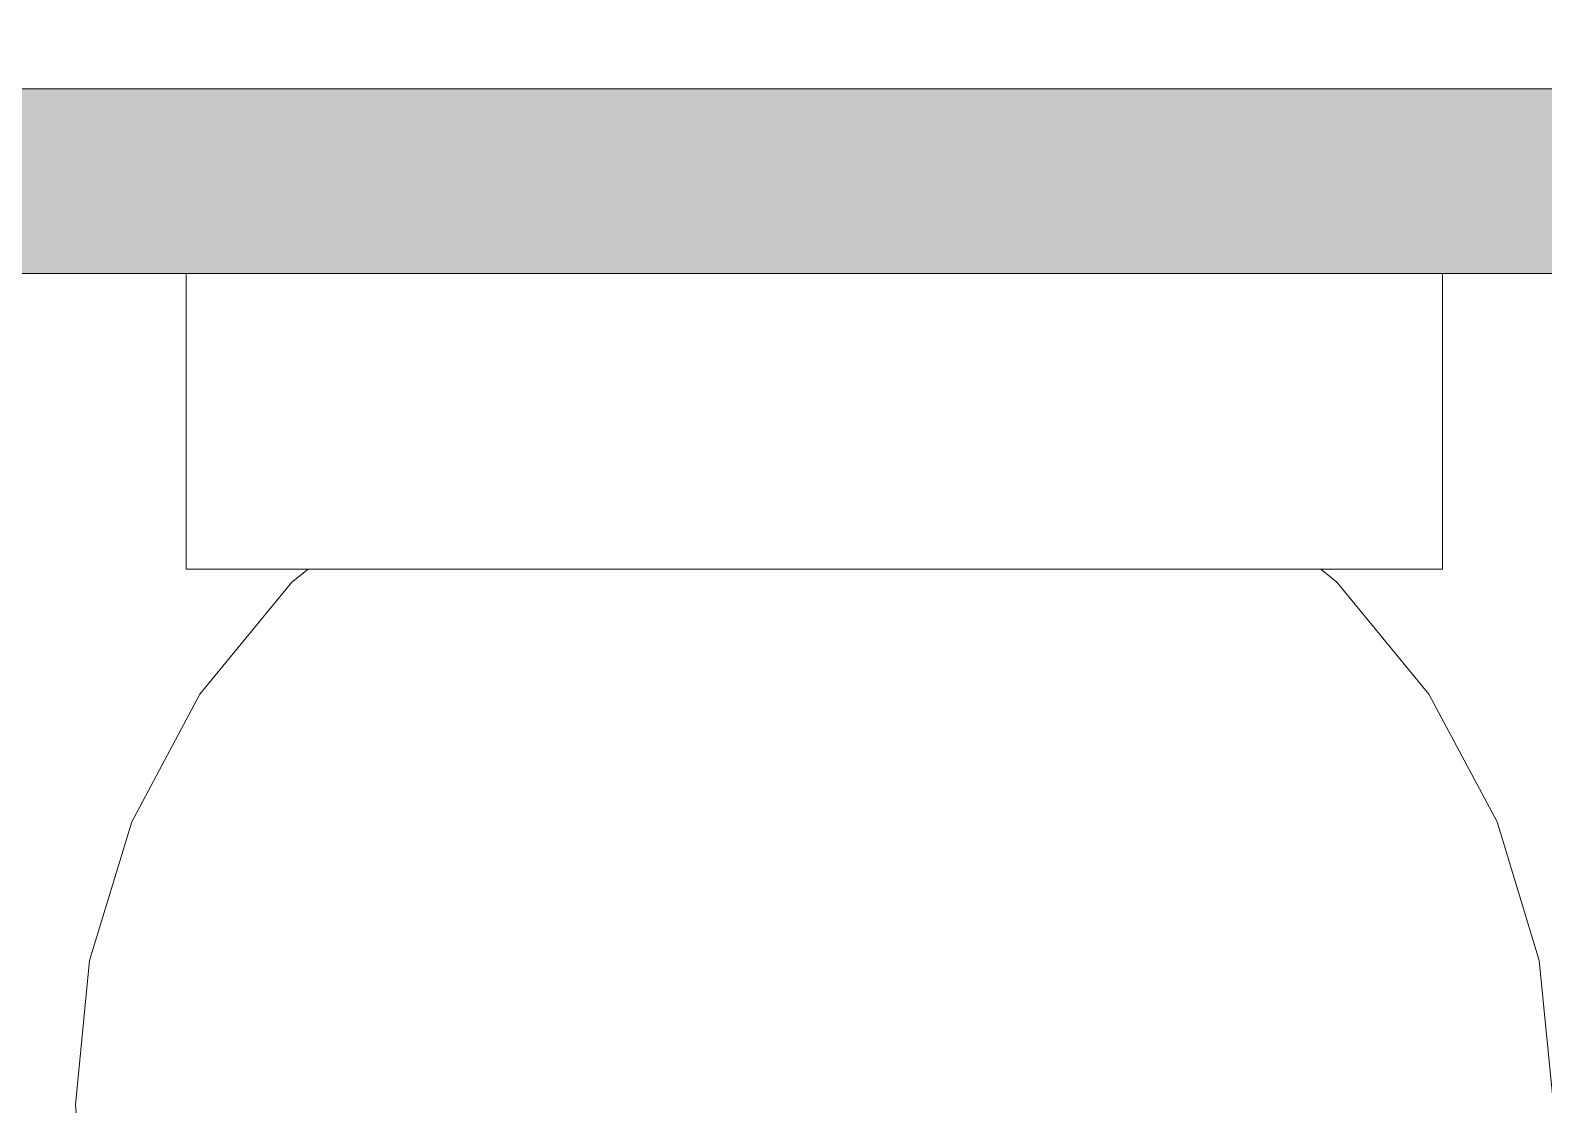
# Model space of a CAD drawing. Header units: metres. Extents: x 48 to 635, y -15 to 39.
# Drawn here: x 492.6111 to 492.8159, y -11.9938 to -11.8484 of the extents above; entities that cross this region are included whole.
import ezdxf

# ---------------------------------------------------------------- set-up
doc = ezdxf.new("R2010")
doc.units = ezdxf.units.M
doc.header["$MEASUREMENT"] = 0
doc.linetypes.add('Wipeout_Contour', pattern=[1, 0, -1])
for name, color, linetype in [('Interior - Lamp', 7, 'Continuous'), ('Site & Landscape - Terrain', 7, 'Continuous'), ('Structural - Bearing', 7, 'Continuous')]:
    doc.layers.add(name, color=color, linetype=linetype)

msp = doc.modelspace()

# ---------------------------------------------------------------- wipeouts: each hides what was drawn before it
at = {"color": 254, "linetype": 'Wipeout_Contour', "lineweight": 0, "ltscale": 1971.814503}
msp.add_wipeout([(491.85728, -11.07888), (491.85728, -11.85627), (493.78228, -11.85627), (493.78228, -11.07888)], dxfattribs=at).dxf.layer = 'Structural - Bearing'
at = {"color": 254, "linetype": 'Wipeout_Contour', "lineweight": 0, "ltscale": 19717.710675}
msp.add_wipeout([(492.63226, -11.88127), (491.85728, -11.88127), (491.85728, -14.60127), (492.03728, -14.60127), (492.03728, -12.31127), (493.03728, -12.31127), (493.03728, -14.60127), (493.53972, -14.60127), (493.85728, -14.56592), (493.85728, -11.88127), (492.80226, -11.88127), (492.80226, -11.92127), (492.78579, -11.92127), (492.78797, -11.92306), (492.80041, -11.93821), (492.80965, -11.9555), (492.81534, -11.97426), (492.81726, -11.99377), (492.81534, -12.01328), (492.80965, -12.03203), (492.80041, -12.04932), (492.78797, -12.06448), (492.77282, -12.07691), (492.75553, -12.08615), (492.73677, -12.09184), (492.71726, -12.09377), (492.69775, -12.09184), (492.67899, -12.08615), (492.6617, -12.07691), (492.64655, -12.06448), (492.63411, -12.04932), (492.62487, -12.03203), (492.61918, -12.01328), (492.61726, -11.99377), (492.61918, -11.97426), (492.62487, -11.9555), (492.63411, -11.93821), (492.64655, -11.92306), (492.64873, -11.92127), (492.63226, -11.92127)], dxfattribs=at).dxf.layer = 'Structural - Bearing'

# ---------------------------------------------------------------- next in the draw order: wipeouts: each hides what was drawn before it
at = {"color": 254, "linetype": 'Wipeout_Contour', "lineweight": 0, "ltscale": 1971.108278}
msp.add_wipeout([(492.63389, -11.88127), (492.63226, -11.88127), (492.63226, -11.92127), (492.63389, -11.92127)], dxfattribs=at).dxf.layer = 'Interior - Lamp'
at = {"color": 254, "linetype": 'Wipeout_Contour', "lineweight": 0, "ltscale": 1971.411759}
msp.add_wipeout([(492.70068, -11.88127), (492.70068, -11.92127), (492.71726, -11.92127), (492.71726, -11.88127)], dxfattribs=at).dxf.layer = 'Interior - Lamp'
at = {"color": 254, "linetype": 'Wipeout_Contour', "lineweight": 0, "ltscale": 1971.050973}
msp.add_wipeout([(492.61726, -11.99377), (492.61918, -11.99377), (492.62107, -11.97426), (492.61918, -11.97426)], dxfattribs=at).dxf.layer = 'Interior - Lamp'
at = {"color": 254, "linetype": 'Wipeout_Contour', "lineweight": 0, "ltscale": 1971.395091}
msp.add_wipeout([(492.71726, -11.97426), (492.69813, -11.97426), (492.69775, -11.99377), (492.71726, -11.99377)], dxfattribs=at).dxf.layer = 'Interior - Lamp'

# ---------------------------------------------------------------- next in the draw order: linework, layer by layer
at = {"layer": 'Interior - Lamp', "color": 2, "linetype": 'Continuous', "lineweight": 13, "true_color": 0xffeb28}
msp.add_line((492.63226, -11.88127), (492.63226, -11.92127), dxfattribs=at)

# ---------------------------------------------------------------- next in the draw order: wipeouts: each hides what was drawn before it
at = {"color": 254, "linetype": 'Wipeout_Contour', "lineweight": 0, "ltscale": 1971.121215}
msp.add_wipeout([(492.63389, -11.92127), (492.63873, -11.92127), (492.63873, -11.88127), (492.63389, -11.88127)], dxfattribs=at).dxf.layer = 'Interior - Lamp'
at = {"color": 254, "linetype": 'Wipeout_Contour', "lineweight": 0, "ltscale": 1971.47807}
msp.add_wipeout([(492.71726, -11.88127), (492.71726, -11.92127), (492.73384, -11.92127), (492.73384, -11.88127)], dxfattribs=at).dxf.layer = 'Interior - Lamp'
at = {"color": 254, "linetype": 'Wipeout_Contour', "lineweight": 0, "ltscale": 1971.061116}
msp.add_wipeout([(492.62107, -11.97426), (492.61918, -11.99377), (492.62487, -11.99377), (492.62665, -11.97426)], dxfattribs=at).dxf.layer = 'Interior - Lamp'
at = {"color": 254, "linetype": 'Wipeout_Contour', "lineweight": 0, "ltscale": 1971.510774}
msp.add_wipeout([(492.7364, -11.97426), (492.71726, -11.97426), (492.71726, -11.99377), (492.73677, -11.99377)], dxfattribs=at).dxf.layer = 'Interior - Lamp'

# ---------------------------------------------------------------- next in the draw order: linework, layer by layer
at = {"layer": 'Interior - Lamp', "color": 2, "linetype": 'Continuous', "lineweight": 13, "true_color": 0xffeb28}
for p, q in [((492.63226, -11.92127), (492.63389, -11.92127)), ((492.61918, -12.01328), (492.61726, -11.99377))]:
    msp.add_line(p, q, dxfattribs=at)

# ---------------------------------------------------------------- next in the draw order: wipeouts: each hides what was drawn before it
at = {"color": 254, "linetype": 'Wipeout_Contour', "lineweight": 0, "ltscale": 1971.146592}
msp.add_wipeout([(492.63873, -11.88127), (492.63873, -11.92127), (492.64659, -11.92127), (492.64659, -11.88127)], dxfattribs=at).dxf.layer = 'Interior - Lamp'
at = {"color": 254, "linetype": 'Wipeout_Contour', "lineweight": 0, "ltscale": 1971.543107}
msp.add_wipeout([(492.73384, -11.88127), (492.73384, -11.92127), (492.74979, -11.92127), (492.74979, -11.88127)], dxfattribs=at).dxf.layer = 'Interior - Lamp'
at = {"color": 254, "linetype": 'Wipeout_Contour', "lineweight": 0, "ltscale": 1971.088952}
msp.add_wipeout([(492.62665, -11.97426), (492.62487, -11.99377), (492.63411, -11.99377), (492.63571, -11.97426)], dxfattribs=at).dxf.layer = 'Interior - Lamp'
at = {"color": 254, "linetype": 'Wipeout_Contour', "lineweight": 0, "ltscale": 1971.586177}
msp.add_wipeout([(492.75479, -11.97426), (492.7364, -11.97426), (492.73677, -11.99377), (492.75553, -11.99377)], dxfattribs=at).dxf.layer = 'Interior - Lamp'

# ---------------------------------------------------------------- next in the draw order: linework, layer by layer
at = {"layer": 'Interior - Lamp', "color": 2, "linetype": 'Continuous', "lineweight": 13, "true_color": 0xffeb28}
msp.add_line((492.63389, -11.92127), (492.63873, -11.92127), dxfattribs=at)

# ---------------------------------------------------------------- next in the draw order: wipeouts: each hides what was drawn before it
at = {"color": 254, "linetype": 'Wipeout_Contour', "lineweight": 0, "ltscale": 1971.183432}
msp.add_wipeout([(492.64659, -11.92127), (492.65716, -11.92127), (492.65716, -11.88127), (492.64659, -11.88127)], dxfattribs=at).dxf.layer = 'Interior - Lamp'
at = {"color": 254, "linetype": 'Wipeout_Contour', "lineweight": 0, "ltscale": 1971.604371}
msp.add_wipeout([(492.74979, -11.92127), (492.76448, -11.92127), (492.76448, -11.88127), (492.74979, -11.88127)], dxfattribs=at).dxf.layer = 'Interior - Lamp'
at = {"color": 254, "linetype": 'Wipeout_Contour', "lineweight": 0, "ltscale": 1971.05923}
msp.add_wipeout([(492.62487, -11.9555), (492.61918, -11.97426), (492.62107, -11.97426), (492.62665, -11.9555)], dxfattribs=at).dxf.layer = 'Interior - Lamp'
at = {"color": 254, "linetype": 'Wipeout_Contour', "lineweight": 0, "ltscale": 1971.130941}
msp.add_wipeout([(492.64791, -11.97426), (492.63571, -11.97426), (492.63411, -11.99377), (492.64655, -11.99377)], dxfattribs=at).dxf.layer = 'Interior - Lamp'
at = {"color": 254, "linetype": 'Wipeout_Contour', "lineweight": 0, "ltscale": 1971.657153}
msp.add_wipeout([(492.77175, -11.97426), (492.75479, -11.97426), (492.75553, -11.99377), (492.77282, -11.99377)], dxfattribs=at).dxf.layer = 'Interior - Lamp'

# ---------------------------------------------------------------- next in the draw order: linework, layer by layer
at = {"layer": 'Interior - Lamp', "color": 2, "linetype": 'Continuous', "lineweight": 13, "true_color": 0xffeb28}
msp.add_line((492.61726, -11.99377), (492.61918, -11.97426), dxfattribs=at)

# ---------------------------------------------------------------- next in the draw order: wipeouts: each hides what was drawn before it
at = {"color": 254, "linetype": 'Wipeout_Contour', "lineweight": 0, "ltscale": 1971.230322}
msp.add_wipeout([(492.65716, -11.88127), (492.65716, -11.92127), (492.67004, -11.92127), (492.67004, -11.88127)], dxfattribs=at).dxf.layer = 'Interior - Lamp'
at = {"color": 254, "linetype": 'Wipeout_Contour', "lineweight": 0, "ltscale": 1971.659507}
msp.add_wipeout([(492.76448, -11.88127), (492.76448, -11.92127), (492.77737, -11.92127), (492.77737, -11.88127)], dxfattribs=at).dxf.layer = 'Interior - Lamp'
at = {"color": 254, "linetype": 'Wipeout_Contour', "lineweight": 0, "ltscale": 1971.058511}
msp.add_wipeout([(492.62107, -11.97426), (492.62665, -11.97426), (492.63191, -11.9555), (492.62665, -11.9555)], dxfattribs=at).dxf.layer = 'Interior - Lamp'
at = {"color": 254, "linetype": 'Wipeout_Contour', "lineweight": 0, "ltscale": 1971.184949}
msp.add_wipeout([(492.64791, -11.97426), (492.64655, -11.99377), (492.6617, -11.99377), (492.66277, -11.97426)], dxfattribs=at).dxf.layer = 'Interior - Lamp'
at = {"color": 254, "linetype": 'Wipeout_Contour', "lineweight": 0, "ltscale": 1971.720916}
msp.add_wipeout([(492.77175, -11.97426), (492.77282, -11.99377), (492.78797, -11.99377), (492.78661, -11.97426)], dxfattribs=at).dxf.layer = 'Interior - Lamp'

# ---------------------------------------------------------------- next in the draw order: wipeouts: each hides what was drawn before it
at = {"color": 254, "linetype": 'Wipeout_Contour', "lineweight": 0, "ltscale": 1971.285458}
msp.add_wipeout([(492.68473, -11.88127), (492.67004, -11.88127), (492.67004, -11.92127), (492.68473, -11.92127)], dxfattribs=at).dxf.layer = 'Interior - Lamp'
at = {"color": 254, "linetype": 'Wipeout_Contour', "lineweight": 0, "ltscale": 1971.706396}
msp.add_wipeout([(492.77737, -11.92127), (492.78794, -11.92127), (492.78794, -11.88127), (492.77737, -11.88127)], dxfattribs=at).dxf.layer = 'Interior - Lamp'
at = {"color": 254, "linetype": 'Wipeout_Contour', "lineweight": 0, "ltscale": 1971.078708}
msp.add_wipeout([(492.63191, -11.9555), (492.62665, -11.97426), (492.63571, -11.97426), (492.64044, -11.9555)], dxfattribs=at).dxf.layer = 'Interior - Lamp'
at = {"color": 254, "linetype": 'Wipeout_Contour', "lineweight": 0, "ltscale": 1971.248711}
msp.add_wipeout([(492.67973, -11.97426), (492.66277, -11.97426), (492.6617, -11.99377), (492.67899, -11.99377)], dxfattribs=at).dxf.layer = 'Interior - Lamp'
at = {"color": 254, "linetype": 'Wipeout_Contour', "lineweight": 0, "ltscale": 1971.774923}
msp.add_wipeout([(492.78661, -11.97426), (492.78797, -11.99377), (492.80041, -11.99377), (492.79881, -11.97426)], dxfattribs=at).dxf.layer = 'Interior - Lamp'

# ---------------------------------------------------------------- next in the draw order: wipeouts: each hides what was drawn before it
at = {"color": 254, "linetype": 'Wipeout_Contour', "lineweight": 0, "ltscale": 1971.346721}
msp.add_wipeout([(492.68473, -11.88127), (492.68473, -11.92127), (492.70068, -11.92127), (492.70068, -11.88127)], dxfattribs=at).dxf.layer = 'Interior - Lamp'
at = {"color": 254, "linetype": 'Wipeout_Contour', "lineweight": 0, "ltscale": 1971.743236}
msp.add_wipeout([(492.78794, -11.88127), (492.78794, -11.92127), (492.79579, -11.92127), (492.79579, -11.88127)], dxfattribs=at).dxf.layer = 'Interior - Lamp'
at = {"color": 254, "linetype": 'Wipeout_Contour', "lineweight": 0, "ltscale": 1971.114482}
msp.add_wipeout([(492.63571, -11.97426), (492.64791, -11.97426), (492.65193, -11.9555), (492.64044, -11.9555)], dxfattribs=at).dxf.layer = 'Interior - Lamp'
at = {"color": 254, "linetype": 'Wipeout_Contour', "lineweight": 0, "ltscale": 1971.319687}
msp.add_wipeout([(492.69813, -11.97426), (492.67973, -11.97426), (492.67899, -11.99377), (492.69775, -11.99377)], dxfattribs=at).dxf.layer = 'Interior - Lamp'
at = {"color": 254, "linetype": 'Wipeout_Contour', "lineweight": 0, "ltscale": 1971.816911}
msp.add_wipeout([(492.79881, -11.97426), (492.80041, -11.99377), (492.80965, -11.99377), (492.80787, -11.97426)], dxfattribs=at).dxf.layer = 'Interior - Lamp'

# ---------------------------------------------------------------- next in the draw order: wipeouts: each hides what was drawn before it
at = {"color": 254, "linetype": 'Wipeout_Contour', "lineweight": 0, "ltscale": 1971.768612}
msp.add_wipeout([(492.80063, -11.88127), (492.79579, -11.88127), (492.79579, -11.92127), (492.80063, -11.92127)], dxfattribs=at).dxf.layer = 'Interior - Lamp'
at = {"color": 254, "linetype": 'Wipeout_Contour', "lineweight": 0, "ltscale": 1971.085308}
msp.add_wipeout([(492.63411, -11.93821), (492.62487, -11.9555), (492.62665, -11.9555), (492.63571, -11.93821)], dxfattribs=at).dxf.layer = 'Interior - Lamp'
at = {"color": 254, "linetype": 'Wipeout_Contour', "lineweight": 0, "ltscale": 1971.162806}
msp.add_wipeout([(492.65193, -11.9555), (492.64791, -11.97426), (492.66277, -11.97426), (492.66593, -11.9555)], dxfattribs=at).dxf.layer = 'Interior - Lamp'
at = {"color": 254, "linetype": 'Wipeout_Contour', "lineweight": 0, "ltscale": 1971.355921}
msp.add_wipeout([(492.71726, -11.9555), (492.69924, -11.9555), (492.69813, -11.97426), (492.71726, -11.97426)], dxfattribs=at).dxf.layer = 'Interior - Lamp'
at = {"color": 254, "linetype": 'Wipeout_Contour', "lineweight": 0, "ltscale": 1971.844746}
msp.add_wipeout([(492.80787, -11.97426), (492.80965, -11.99377), (492.81534, -11.99377), (492.81346, -11.97426)], dxfattribs=at).dxf.layer = 'Interior - Lamp'

# ---------------------------------------------------------------- next in the draw order: linework, layer by layer
at = {"layer": 'Interior - Lamp', "color": 2, "linetype": 'Continuous', "lineweight": 13, "true_color": 0xffeb28}
msp.add_line((492.61918, -11.97426), (492.62487, -11.9555), dxfattribs=at)

# ---------------------------------------------------------------- next in the draw order: wipeouts: each hides what was drawn before it
at = {"color": 254, "linetype": 'Wipeout_Contour', "lineweight": 0, "ltscale": 1971.781549}
msp.add_wipeout([(492.80063, -11.92127), (492.80226, -11.92127), (492.80226, -11.88127), (492.80063, -11.88127)], dxfattribs=at).dxf.layer = 'Interior - Lamp'
at = {"color": 254, "linetype": 'Wipeout_Contour', "lineweight": 0, "ltscale": 1971.076945}
msp.add_wipeout([(492.63571, -11.93821), (492.62665, -11.9555), (492.63191, -11.9555), (492.64044, -11.93821)], dxfattribs=at).dxf.layer = 'Interior - Lamp'
at = {"color": 254, "linetype": 'Wipeout_Contour', "lineweight": 0, "ltscale": 1971.22101}
msp.add_wipeout([(492.66277, -11.97426), (492.67973, -11.97426), (492.68191, -11.9555), (492.66593, -11.9555)], dxfattribs=at).dxf.layer = 'Interior - Lamp'
at = {"color": 254, "linetype": 'Wipeout_Contour', "lineweight": 0, "ltscale": 1971.546225}
msp.add_wipeout([(492.73529, -11.9555), (492.71726, -11.9555), (492.71726, -11.97426), (492.7364, -11.97426)], dxfattribs=at).dxf.layer = 'Interior - Lamp'
at = {"color": 254, "linetype": 'Wipeout_Contour', "lineweight": 0, "ltscale": 1971.854888}
msp.add_wipeout([(492.81346, -11.97426), (492.81534, -11.99377), (492.81726, -11.99377), (492.81534, -11.97426)], dxfattribs=at).dxf.layer = 'Interior - Lamp'

# ---------------------------------------------------------------- next in the draw order: linework, layer by layer
at = {"layer": 'Interior - Lamp', "color": 2, "linetype": 'Continuous', "lineweight": 13, "true_color": 0xffeb28}
for p, q in [((492.80226, -11.88127), (492.80226, -11.92127)), ((492.79579, -11.92127), (492.80063, -11.92127)), ((492.80063, -11.92127), (492.80226, -11.92127))]:
    msp.add_line(p, q, dxfattribs=at)

# ---------------------------------------------------------------- next in the draw order: wipeouts: each hides what was drawn before it
at = {"color": 254, "linetype": 'Wipeout_Contour', "lineweight": 0, "ltscale": 1971.088634}
msp.add_wipeout([(492.64044, -11.93821), (492.63191, -11.9555), (492.64044, -11.9555), (492.64813, -11.93821)], dxfattribs=at).dxf.layer = 'Interior - Lamp'
at = {"color": 254, "linetype": 'Wipeout_Contour', "lineweight": 0, "ltscale": 1971.286352}
msp.add_wipeout([(492.69924, -11.9555), (492.68191, -11.9555), (492.67973, -11.97426), (492.69813, -11.97426)], dxfattribs=at).dxf.layer = 'Interior - Lamp'
at = {"color": 254, "linetype": 'Wipeout_Contour', "lineweight": 0, "ltscale": 1971.615793}
msp.add_wipeout([(492.75262, -11.9555), (492.73529, -11.9555), (492.7364, -11.97426), (492.75479, -11.97426)], dxfattribs=at).dxf.layer = 'Interior - Lamp'

# ---------------------------------------------------------------- next in the draw order: wipeouts: each hides what was drawn before it
at = {"color": 254, "linetype": 'Wipeout_Contour', "lineweight": 0, "ltscale": 1971.115565}
msp.add_wipeout([(492.64813, -11.93821), (492.64044, -11.9555), (492.65193, -11.9555), (492.65847, -11.93821)], dxfattribs=at).dxf.layer = 'Interior - Lamp'
at = {"color": 254, "linetype": 'Wipeout_Contour', "lineweight": 0, "ltscale": 1971.315092}
msp.add_wipeout([(492.71726, -11.93821), (492.70104, -11.93821), (492.69924, -11.9555), (492.71726, -11.9555)], dxfattribs=at).dxf.layer = 'Interior - Lamp'
at = {"color": 254, "linetype": 'Wipeout_Contour', "lineweight": 0, "ltscale": 1971.681134}
msp.add_wipeout([(492.75262, -11.9555), (492.75479, -11.97426), (492.77175, -11.97426), (492.76859, -11.9555)], dxfattribs=at).dxf.layer = 'Interior - Lamp'
at = {"color": 254, "linetype": 'Wipeout_Contour', "lineweight": 0, "ltscale": 1953.943385}
msp.add_wipeout([(493.85868, -11.85627), (482.82376, -11.85627), (482.82376, -11.88127), (493.85868, -11.88127)], dxfattribs=at).dxf.layer = 'Site & Landscape - Terrain'

# ---------------------------------------------------------------- next in the draw order: hatches: boundary and pattern name
at = {"layer": 'Site & Landscape - Terrain', "linetype": 'Continuous', "lineweight": 15, "true_color": 0x93a0c6}
h = msp.add_hatch(dxfattribs=at)
h.set_pattern_fill('Plaster_0003', color=253, style=0, pattern_type=2)
h.set_pattern_definition([(0, (476.33491, -14.60127), (0, 0.08660254), [0, -0.05]), (0, (476.35991, -14.557965), (0, 0.08660254), [0, -0.05])])
h.paths.add_polyline_path([(493.85868, -11.85627), (482.82376, -11.85627), (482.82376, -11.88127), (493.85868, -11.88127)])

# ---------------------------------------------------------------- next in the draw order: linework, layer by layer
at = {"layer": 'Site & Landscape - Terrain', "color": 55, "linetype": 'Continuous', "lineweight": 13, "true_color": 0xa2a233}
for p, q in [((493.78228, -11.85627), (491.69625, -11.85627)), ((493.85868, -11.88127), (482.82376, -11.88127))]:
    msp.add_line(p, q, dxfattribs=at)

# ---------------------------------------------------------------- next in the draw order: wipeouts: each hides what was drawn before it
at = {"color": 254, "linetype": 'Wipeout_Contour', "lineweight": 0, "ltscale": 1971.12572}
msp.add_wipeout([(492.64655, -11.92306), (492.63411, -11.93821), (492.63571, -11.93821), (492.64791, -11.92306)], dxfattribs=at).dxf.layer = 'Interior - Lamp'
at = {"color": 254, "linetype": 'Wipeout_Contour', "lineweight": 0, "ltscale": 1971.154565}
msp.add_wipeout([(492.67107, -11.93821), (492.65847, -11.93821), (492.65193, -11.9555), (492.66593, -11.9555)], dxfattribs=at).dxf.layer = 'Interior - Lamp'
at = {"color": 254, "linetype": 'Wipeout_Contour', "lineweight": 0, "ltscale": 1971.583555}
msp.add_wipeout([(492.73348, -11.93821), (492.71726, -11.93821), (492.71726, -11.9555), (492.73529, -11.9555)], dxfattribs=at).dxf.layer = 'Interior - Lamp'
at = {"color": 254, "linetype": 'Wipeout_Contour', "lineweight": 0, "ltscale": 1971.739338}
msp.add_wipeout([(492.76859, -11.9555), (492.77175, -11.97426), (492.78661, -11.97426), (492.78259, -11.9555)], dxfattribs=at).dxf.layer = 'Interior - Lamp'

# ---------------------------------------------------------------- next in the draw order: linework, layer by layer
at = {"layer": 'Interior - Lamp', "color": 2, "linetype": 'Continuous', "lineweight": 13, "true_color": 0xffeb28}
msp.add_line((492.62487, -11.9555), (492.63411, -11.93821), dxfattribs=at)

# ---------------------------------------------------------------- next in the draw order: wipeouts: each hides what was drawn before it
at = {"color": 254, "linetype": 'Wipeout_Contour', "lineweight": 0, "ltscale": 1971.111138}
msp.add_wipeout([(492.64791, -11.92306), (492.63571, -11.93821), (492.64044, -11.93821), (492.65193, -11.92306)], dxfattribs=at).dxf.layer = 'Interior - Lamp'
at = {"color": 254, "linetype": 'Wipeout_Contour', "lineweight": 0, "ltscale": 1971.202796}
msp.add_wipeout([(492.66593, -11.9555), (492.68191, -11.9555), (492.68544, -11.93821), (492.67107, -11.93821)], dxfattribs=at).dxf.layer = 'Interior - Lamp'
at = {"color": 254, "linetype": 'Wipeout_Contour', "lineweight": 0, "ltscale": 1971.641293}
msp.add_wipeout([(492.73348, -11.93821), (492.73529, -11.9555), (492.75262, -11.9555), (492.74908, -11.93821)], dxfattribs=at).dxf.layer = 'Interior - Lamp'
at = {"color": 254, "linetype": 'Wipeout_Contour', "lineweight": 0, "ltscale": 1971.787662}
msp.add_wipeout([(492.78259, -11.9555), (492.78661, -11.97426), (492.79881, -11.97426), (492.79408, -11.9555)], dxfattribs=at).dxf.layer = 'Interior - Lamp'

# ---------------------------------------------------------------- next in the draw order: wipeouts: each hides what was drawn before it
at = {"color": 254, "linetype": 'Wipeout_Contour', "lineweight": 0, "ltscale": 1971.113983}
msp.add_wipeout([(492.65193, -11.92306), (492.64044, -11.93821), (492.64813, -11.93821), (492.65847, -11.92306)], dxfattribs=at).dxf.layer = 'Interior - Lamp'
at = {"color": 254, "linetype": 'Wipeout_Contour', "lineweight": 0, "ltscale": 1971.257354}
msp.add_wipeout([(492.68544, -11.93821), (492.68191, -11.9555), (492.69924, -11.9555), (492.70104, -11.93821)], dxfattribs=at).dxf.layer = 'Interior - Lamp'
at = {"color": 254, "linetype": 'Wipeout_Contour', "lineweight": 0, "ltscale": 1971.69585}
msp.add_wipeout([(492.74908, -11.93821), (492.75262, -11.9555), (492.76859, -11.9555), (492.76346, -11.93821)], dxfattribs=at).dxf.layer = 'Interior - Lamp'
at = {"color": 254, "linetype": 'Wipeout_Contour', "lineweight": 0, "ltscale": 1971.823435}
msp.add_wipeout([(492.79408, -11.9555), (492.79881, -11.97426), (492.80787, -11.97426), (492.80262, -11.9555)], dxfattribs=at).dxf.layer = 'Interior - Lamp'

# ---------------------------------------------------------------- next in the draw order: wipeouts: each hides what was drawn before it
at = {"color": 254, "linetype": 'Wipeout_Contour', "lineweight": 0, "ltscale": 1971.130269}
msp.add_wipeout([(492.64813, -11.93821), (492.65847, -11.93821), (492.66726, -11.92306), (492.65847, -11.92306)], dxfattribs=at).dxf.layer = 'Interior - Lamp'
at = {"color": 254, "linetype": 'Wipeout_Contour', "lineweight": 0, "ltscale": 1971.268214}
msp.add_wipeout([(492.70104, -11.93821), (492.71726, -11.93821), (492.71726, -11.92306), (492.70347, -11.92306)], dxfattribs=at).dxf.layer = 'Interior - Lamp'
at = {"color": 254, "linetype": 'Wipeout_Contour', "lineweight": 0, "ltscale": 1971.744081}
msp.add_wipeout([(492.77605, -11.93821), (492.76346, -11.93821), (492.76859, -11.9555), (492.78259, -11.9555)], dxfattribs=at).dxf.layer = 'Interior - Lamp'
at = {"color": 254, "linetype": 'Wipeout_Contour', "lineweight": 0, "ltscale": 1971.843632}
msp.add_wipeout([(492.80262, -11.9555), (492.80787, -11.97426), (492.81346, -11.97426), (492.80787, -11.9555)], dxfattribs=at).dxf.layer = 'Interior - Lamp'

# ---------------------------------------------------------------- next in the draw order: wipeouts: each hides what was drawn before it
at = {"color": 254, "linetype": 'Wipeout_Contour', "lineweight": 0, "ltscale": 1971.159199}
msp.add_wipeout([(492.64655, -11.92306), (492.64791, -11.92306), (492.65005, -11.92127), (492.64873, -11.92127)], dxfattribs=at).dxf.layer = 'Interior - Lamp'
at = {"color": 254, "linetype": 'Wipeout_Contour', "lineweight": 0, "ltscale": 1971.156945}
msp.add_wipeout([(492.66726, -11.92306), (492.65847, -11.93821), (492.67107, -11.93821), (492.67798, -11.92306)], dxfattribs=at).dxf.layer = 'Interior - Lamp'
at = {"color": 254, "linetype": 'Wipeout_Contour', "lineweight": 0, "ltscale": 1971.627288}
msp.add_wipeout([(492.71726, -11.92306), (492.71726, -11.93821), (492.73348, -11.93821), (492.73106, -11.92306)], dxfattribs=at).dxf.layer = 'Interior - Lamp'
at = {"color": 254, "linetype": 'Wipeout_Contour', "lineweight": 0, "ltscale": 1971.783079}
msp.add_wipeout([(492.77605, -11.93821), (492.78259, -11.9555), (492.79408, -11.9555), (492.7864, -11.93821)], dxfattribs=at).dxf.layer = 'Interior - Lamp'
at = {"color": 254, "linetype": 'Wipeout_Contour', "lineweight": 0, "ltscale": 1971.842911}
msp.add_wipeout([(492.80787, -11.9555), (492.81346, -11.97426), (492.81534, -11.97426), (492.80965, -11.9555)], dxfattribs=at).dxf.layer = 'Interior - Lamp'

# ---------------------------------------------------------------- next in the draw order: linework, layer by layer
at = {"layer": 'Interior - Lamp', "color": 2, "linetype": 'Continuous', "lineweight": 13, "true_color": 0xffeb28}
for p, q in [((492.63873, -11.92127), (492.64659, -11.92127)), ((492.63411, -11.93821), (492.64655, -11.92306)), ((492.81726, -11.99377), (492.81534, -11.97426))]:
    msp.add_line(p, q, dxfattribs=at)

# ---------------------------------------------------------------- next in the draw order: wipeouts: each hides what was drawn before it
at = {"color": 254, "linetype": 'Wipeout_Contour', "lineweight": 0, "ltscale": 1971.161242}
msp.add_wipeout([(492.65005, -11.92127), (492.64791, -11.92306), (492.65193, -11.92306), (492.65395, -11.92127)], dxfattribs=at).dxf.layer = 'Interior - Lamp'
at = {"color": 254, "linetype": 'Wipeout_Contour', "lineweight": 0, "ltscale": 1971.191086}
msp.add_wipeout([(492.6902, -11.92306), (492.67798, -11.92306), (492.67107, -11.93821), (492.68544, -11.93821)], dxfattribs=at).dxf.layer = 'Interior - Lamp'
at = {"color": 254, "linetype": 'Wipeout_Contour', "lineweight": 0, "ltscale": 1971.666028}
msp.add_wipeout([(492.74432, -11.92306), (492.73106, -11.92306), (492.73348, -11.93821), (492.74908, -11.93821)], dxfattribs=at).dxf.layer = 'Interior - Lamp'
at = {"color": 254, "linetype": 'Wipeout_Contour', "lineweight": 0, "ltscale": 1971.810012}
msp.add_wipeout([(492.7864, -11.93821), (492.79408, -11.9555), (492.80262, -11.9555), (492.79408, -11.93821)], dxfattribs=at).dxf.layer = 'Interior - Lamp'

# ---------------------------------------------------------------- next in the draw order: linework, layer by layer
at = {"layer": 'Interior - Lamp', "color": 2, "linetype": 'Continuous', "lineweight": 13, "true_color": 0xffeb28}
msp.add_line((492.64655, -11.92306), (492.64873, -11.92127), dxfattribs=at)

# ---------------------------------------------------------------- next in the draw order: wipeouts: each hides what was drawn before it
at = {"color": 254, "linetype": 'Wipeout_Contour', "lineweight": 0, "ltscale": 1971.178442}
msp.add_wipeout([(492.65395, -11.92127), (492.65193, -11.92306), (492.65847, -11.92306), (492.66028, -11.92127)], dxfattribs=at).dxf.layer = 'Interior - Lamp'
at = {"color": 254, "linetype": 'Wipeout_Contour', "lineweight": 0, "ltscale": 1971.229474}
msp.add_wipeout([(492.68544, -11.93821), (492.70104, -11.93821), (492.70347, -11.92306), (492.6902, -11.92306)], dxfattribs=at).dxf.layer = 'Interior - Lamp'
at = {"color": 254, "linetype": 'Wipeout_Contour', "lineweight": 0, "ltscale": 1971.704416}
msp.add_wipeout([(492.75655, -11.92306), (492.74432, -11.92306), (492.74908, -11.93821), (492.76346, -11.93821)], dxfattribs=at).dxf.layer = 'Interior - Lamp'
at = {"color": 254, "linetype": 'Wipeout_Contour', "lineweight": 0, "ltscale": 1971.821699}
msp.add_wipeout([(492.79408, -11.93821), (492.80262, -11.9555), (492.80787, -11.9555), (492.79881, -11.93821)], dxfattribs=at).dxf.layer = 'Interior - Lamp'

# ---------------------------------------------------------------- next in the draw order: linework, layer by layer
at = {"layer": 'Interior - Lamp', "color": 2, "linetype": 'Continuous', "lineweight": 13, "true_color": 0xffeb28}
msp.add_line((492.64659, -11.92127), (492.65716, -11.92127), dxfattribs=at)

# ---------------------------------------------------------------- next in the draw order: wipeouts: each hides what was drawn before it
at = {"color": 254, "linetype": 'Wipeout_Contour', "lineweight": 0, "ltscale": 1971.206525}
msp.add_wipeout([(492.65847, -11.92306), (492.66726, -11.92306), (492.6688, -11.92127), (492.66028, -11.92127)], dxfattribs=at).dxf.layer = 'Interior - Lamp'
at = {"color": 254, "linetype": 'Wipeout_Contour', "lineweight": 0, "ltscale": 1971.388948}
msp.add_wipeout([(492.70347, -11.92306), (492.71726, -11.92306), (492.71726, -11.92127), (492.70389, -11.92127)], dxfattribs=at).dxf.layer = 'Interior - Lamp'
at = {"color": 254, "linetype": 'Wipeout_Contour', "lineweight": 0, "ltscale": 1971.738557}
msp.add_wipeout([(492.75655, -11.92306), (492.76346, -11.93821), (492.77605, -11.93821), (492.76726, -11.92306)], dxfattribs=at).dxf.layer = 'Interior - Lamp'
at = {"color": 254, "linetype": 'Wipeout_Contour', "lineweight": 0, "ltscale": 1971.813336}
msp.add_wipeout([(492.79881, -11.93821), (492.80787, -11.9555), (492.80965, -11.9555), (492.80041, -11.93821)], dxfattribs=at).dxf.layer = 'Interior - Lamp'

# ---------------------------------------------------------------- next in the draw order: linework, layer by layer
at = {"layer": 'Interior - Lamp', "color": 2, "linetype": 'Continuous', "lineweight": 13, "true_color": 0xffeb28}
msp.add_line((492.81534, -11.97426), (492.80965, -11.9555), dxfattribs=at)

# ---------------------------------------------------------------- next in the draw order: wipeouts: each hides what was drawn before it
at = {"color": 254, "linetype": 'Wipeout_Contour', "lineweight": 0, "ltscale": 1971.243465}
msp.add_wipeout([(492.66726, -11.92306), (492.67798, -11.92306), (492.67919, -11.92127), (492.6688, -11.92127)], dxfattribs=at).dxf.layer = 'Interior - Lamp'
at = {"color": 254, "linetype": 'Wipeout_Contour', "lineweight": 0, "ltscale": 1971.504913}
msp.add_wipeout([(492.71726, -11.92306), (492.73106, -11.92306), (492.73063, -11.92127), (492.71726, -11.92127)], dxfattribs=at).dxf.layer = 'Interior - Lamp'
at = {"color": 254, "linetype": 'Wipeout_Contour', "lineweight": 0, "ltscale": 1971.765234}
msp.add_wipeout([(492.76726, -11.92306), (492.77605, -11.93821), (492.7864, -11.93821), (492.77605, -11.92306)], dxfattribs=at).dxf.layer = 'Interior - Lamp'

# ---------------------------------------------------------------- next in the draw order: linework, layer by layer
at = {"layer": 'Interior - Lamp', "color": 2, "linetype": 'Continuous', "lineweight": 13, "true_color": 0xffeb28}
msp.add_line((492.65716, -11.92127), (492.67004, -11.92127), dxfattribs=at)

# ---------------------------------------------------------------- next in the draw order: wipeouts: each hides what was drawn before it
at = {"color": 254, "linetype": 'Wipeout_Contour', "lineweight": 0, "ltscale": 2464.087186}
msp.add_wipeout([(492.67919, -11.92127), (492.67798, -11.92306), (492.6902, -11.92306), (492.69104, -11.92127), (492.68473, -11.92127)], dxfattribs=at).dxf.layer = 'Interior - Lamp'
at = {"color": 254, "linetype": 'Wipeout_Contour', "lineweight": 0, "ltscale": 2464.688652}
msp.add_wipeout([(492.73384, -11.92127), (492.73063, -11.92127), (492.73106, -11.92306), (492.74432, -11.92306), (492.74349, -11.92127)], dxfattribs=at).dxf.layer = 'Interior - Lamp'
at = {"color": 254, "linetype": 'Wipeout_Contour', "lineweight": 0, "ltscale": 1971.781517}
msp.add_wipeout([(492.77605, -11.92306), (492.7864, -11.93821), (492.79408, -11.93821), (492.78259, -11.92306)], dxfattribs=at).dxf.layer = 'Interior - Lamp'

# ---------------------------------------------------------------- next in the draw order: linework, layer by layer
at = {"layer": 'Interior - Lamp', "color": 2, "linetype": 'Continuous', "lineweight": 13, "true_color": 0xffeb28}
for p, q in [((492.67004, -11.92127), (492.68473, -11.92127)), ((492.71726, -11.92127), (492.73384, -11.92127))]:
    msp.add_line(p, q, dxfattribs=at)

# ---------------------------------------------------------------- next in the draw order: wipeouts: each hides what was drawn before it
at = {"color": 254, "linetype": 'Wipeout_Contour', "lineweight": 0, "ltscale": 2463.904443}
msp.add_wipeout([(492.69104, -11.92127), (492.6902, -11.92306), (492.70347, -11.92306), (492.70389, -11.92127), (492.70068, -11.92127)], dxfattribs=at).dxf.layer = 'Interior - Lamp'
at = {"color": 254, "linetype": 'Wipeout_Contour', "lineweight": 0, "ltscale": 2464.384914}
msp.add_wipeout([(492.75139, -11.92127), (492.74349, -11.92127), (492.74432, -11.92306), (492.75655, -11.92306), (492.75533, -11.92127)], dxfattribs=at).dxf.layer = 'Interior - Lamp'
at = {"color": 254, "linetype": 'Wipeout_Contour', "lineweight": 0, "ltscale": 1971.784362}
msp.add_wipeout([(492.78259, -11.92306), (492.79408, -11.93821), (492.79881, -11.93821), (492.78661, -11.92306)], dxfattribs=at).dxf.layer = 'Interior - Lamp'

# ---------------------------------------------------------------- next in the draw order: linework, layer by layer
at = {"layer": 'Interior - Lamp', "color": 2, "linetype": 'Continuous', "lineweight": 13, "true_color": 0xffeb28}
for p, q in [((492.68473, -11.92127), (492.70068, -11.92127)), ((492.70068, -11.92127), (492.71726, -11.92127)), ((492.73384, -11.92127), (492.74979, -11.92127))]:
    msp.add_line(p, q, dxfattribs=at)

# ---------------------------------------------------------------- next in the draw order: wipeouts: each hides what was drawn before it
at = {"color": 254, "linetype": 'Wipeout_Contour', "lineweight": 0, "ltscale": 1971.650395}
msp.add_wipeout([(492.75533, -11.92127), (492.75655, -11.92306), (492.76726, -11.92306), (492.76572, -11.92127)], dxfattribs=at).dxf.layer = 'Interior - Lamp'
at = {"color": 254, "linetype": 'Wipeout_Contour', "lineweight": 0, "ltscale": 1971.769781}
msp.add_wipeout([(492.78797, -11.92306), (492.78661, -11.92306), (492.79881, -11.93821), (492.80041, -11.93821)], dxfattribs=at).dxf.layer = 'Interior - Lamp'

# ---------------------------------------------------------------- next in the draw order: linework, layer by layer
at = {"layer": 'Interior - Lamp', "color": 2, "linetype": 'Continuous', "lineweight": 13, "true_color": 0xffeb28}
for p, q in [((492.74979, -11.92127), (492.76448, -11.92127)), ((492.80965, -11.9555), (492.80041, -11.93821))]:
    msp.add_line(p, q, dxfattribs=at)

# ---------------------------------------------------------------- next in the draw order: wipeouts: each hides what was drawn before it
at = {"color": 254, "linetype": 'Wipeout_Contour', "lineweight": 0, "ltscale": 1971.687335}
msp.add_wipeout([(492.77424, -11.92127), (492.76572, -11.92127), (492.76726, -11.92306), (492.77605, -11.92306)], dxfattribs=at).dxf.layer = 'Interior - Lamp'

# ---------------------------------------------------------------- next in the draw order: wipeouts: each hides what was drawn before it
at = {"color": 254, "linetype": 'Wipeout_Contour', "lineweight": 0, "ltscale": 1971.715417}
msp.add_wipeout([(492.77424, -11.92127), (492.77605, -11.92306), (492.78259, -11.92306), (492.78057, -11.92127)], dxfattribs=at).dxf.layer = 'Interior - Lamp'

# ---------------------------------------------------------------- next in the draw order: linework, layer by layer
at = {"layer": 'Interior - Lamp', "color": 2, "linetype": 'Continuous', "lineweight": 13, "true_color": 0xffeb28}
msp.add_line((492.76448, -11.92127), (492.77737, -11.92127), dxfattribs=at)

# ---------------------------------------------------------------- next in the draw order: wipeouts: each hides what was drawn before it
at = {"color": 254, "linetype": 'Wipeout_Contour', "lineweight": 0, "ltscale": 1971.732618}
msp.add_wipeout([(492.78447, -11.92127), (492.78057, -11.92127), (492.78259, -11.92306), (492.78661, -11.92306)], dxfattribs=at).dxf.layer = 'Interior - Lamp'

# ---------------------------------------------------------------- next in the draw order: wipeouts: each hides what was drawn before it
at = {"color": 254, "linetype": 'Wipeout_Contour', "lineweight": 0, "ltscale": 1971.734662}
msp.add_wipeout([(492.78447, -11.92127), (492.78661, -11.92306), (492.78797, -11.92306), (492.78579, -11.92127)], dxfattribs=at).dxf.layer = 'Interior - Lamp'

# ---------------------------------------------------------------- next in the draw order: linework, layer by layer
at = {"layer": 'Interior - Lamp', "color": 2, "linetype": 'Continuous', "lineweight": 13, "true_color": 0xffeb28}
for p, q in [((492.77737, -11.92127), (492.78794, -11.92127)), ((492.78797, -11.92306), (492.78579, -11.92127)), ((492.78794, -11.92127), (492.79579, -11.92127)), ((492.80041, -11.93821), (492.78797, -11.92306))]:
    msp.add_line(p, q, dxfattribs=at)

doc.saveas('drawing.dxf')
